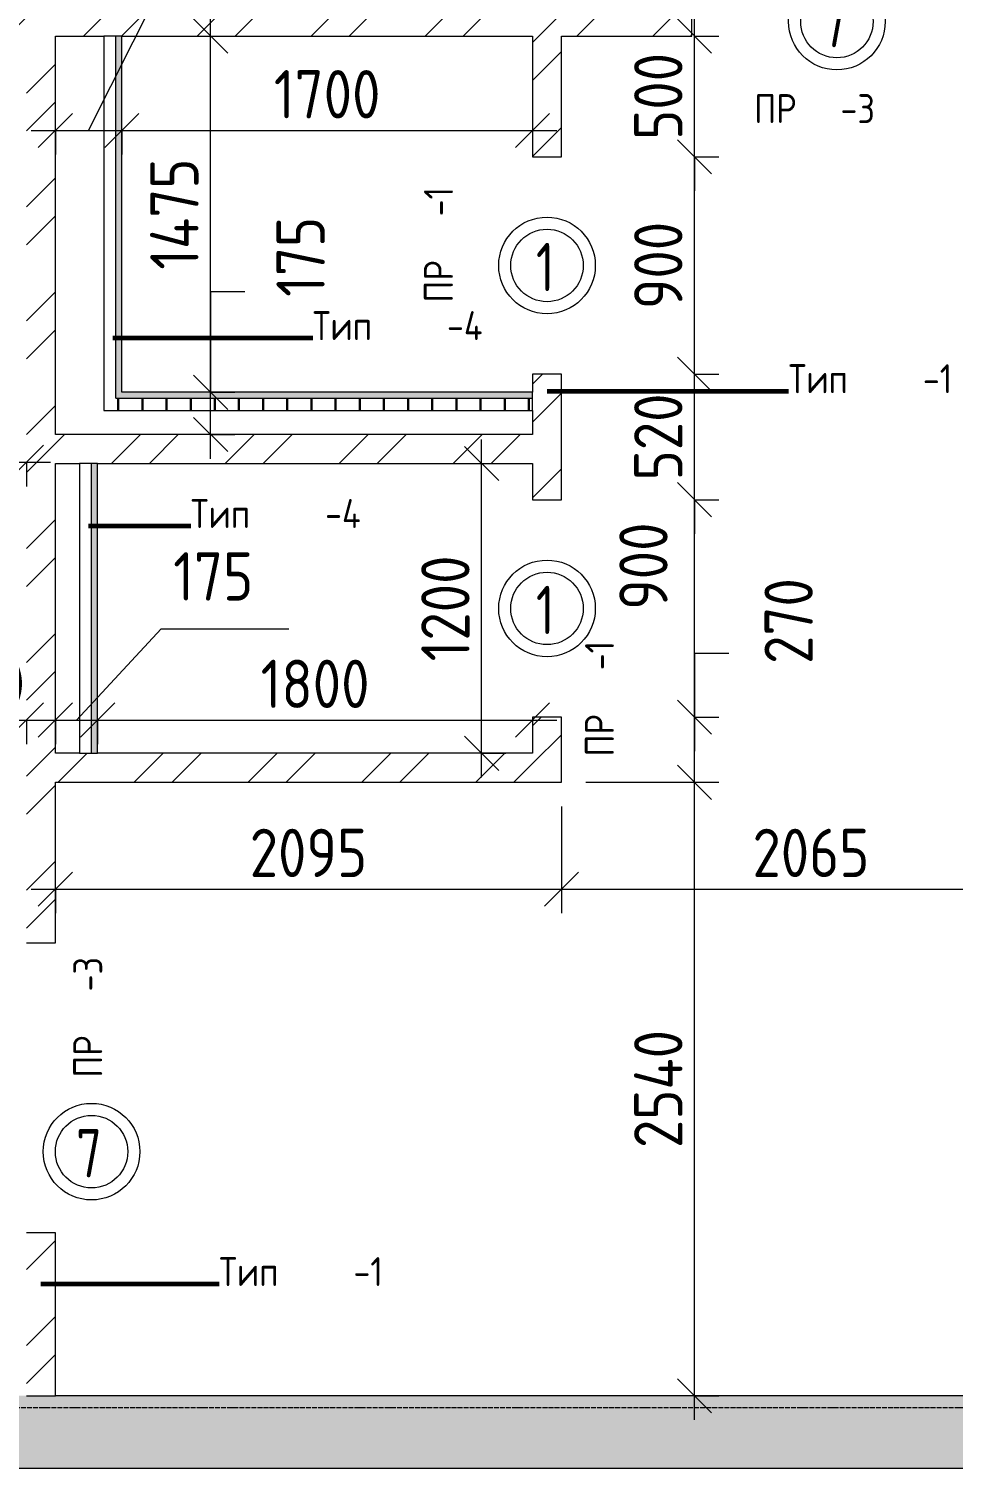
# Model space of a CAD drawing. Header units: millimetres. Extents: x -60946 to 138510, y -262288 to 24501.
# Drawn here: x -7670 to -3844, y -7245 to -1285 of the extents above; entities that cross this region are included whole.
import ezdxf

# ---------------------------------------------------------------- set-up
doc = ezdxf.new("R2010")
doc.units = ezdxf.units.MM
doc.linetypes.add('ADSK_Линия сетки', pattern=[25, 20, -2.5, 0, -2.5])
for name, color, linetype, lineweight in [('0) 1 вып перегородка', 7, 'Continuous', 60), ('Марки', 7, 'Continuous', 20), ('Марки дверей', 7, 'Continuous', 20), ('Оси', 7, 'Continuous', 9), ('Размеры', 7, 'Continuous', 9), ('Стены внутренние', 7, 'Continuous', 18), ('Стены штриховка', 7, 'Continuous', 9)]:
    doc.layers.add(name, color=color, linetype=linetype, lineweight=lineweight)
doc.layers.add('2)Тип-4', color=7, linetype='Continuous', lineweight=30, true_color=0x0080c0)
doc.styles.add('GOST Common_3', font='', dxfattribs={"width": 0.9, "height": 200})
doc.styles.add('GOST Common_9', font='', dxfattribs={"width": 0.9, "height": 120})
doc.styles.add('GOST Common_B', font='', dxfattribs={"width": 0.8, "height": 200})
doc.styles.get('GOST Common_3').set_extended_font_data('GOST Common')
doc.styles.get('GOST Common_9').set_extended_font_data('GOST Common')
doc.styles.get('GOST Common_B').set_extended_font_data('GOST Common', bold=True)
doc.dimstyles.new('ADSK_Основной_2_0', dxfattribs={"dimscale": 304.8, "dimtxt": 201.142999, "dimasz": 0.463911, "dimexe": 0.328084, "dimexo": 0.328084, "dimgap": 0.164042, "dimtad": 1, "dimdec": 3, "dimrnd": 0.001, "dimdsep": 46, "dimtxsty": 'GOST Common_3', "dimblk1": 'OBLIQUE', "dimblk2": 'OBLIQUE', "dimsah": 1, "dimcen": 0.09, "dimdle": 0.328084, "dimazin": 2, "dimtfac": 1, "dimtdec": 4, "dimtix": 1, "dimtmove": 0, "dimatfit": 3, "dimfxl": 1, "dimtvp": 1, "dimtolj": 1, "dimtzin": 0, "dimlwd": 20, "dimlwe": 20, "dimarcsym": 2})
doc.dimstyles.new('ADSK_Основной_2_0_1', dxfattribs={"dimscale": 304.8, "dimtxt": 201.142999, "dimasz": 0.463911, "dimexe": 0.328084, "dimexo": 0.328084, "dimgap": 0.164042, "dimtad": 1, "dimdec": 3, "dimrnd": 0.001, "dimdsep": 46, "dimtxsty": 'GOST Common_3', "dimblk1": 'OBLIQUE', "dimblk2": 'OBLIQUE', "dimsah": 1, "dimcen": 0.09, "dimdle": 0.328084, "dimazin": 2, "dimtfac": 1, "dimtdec": 4, "dimtix": 1, "dimtmove": 1, "dimatfit": 3, "dimfxl": 1, "dimtvp": 1, "dimtolj": 1, "dimtzin": 0, "dimlwd": 20, "dimlwe": 20, "dimarcsym": 2})
pattern_1 = [(45, (0, 0), (-235.732, 235.732), []), (45, (157.15, 0), (-235.732, 235.732), [])]

# ---------------------------------------------------------------- blocks, each defined once
blk = doc.blocks.new('М_двери1 - Марка экземпляра 2-3719212-Кладочный план подвала')
at = {"layer": 'Марки дверей'}
for radius in [2, 1.5]:
    blk.add_circle((0, 0), radius, dxfattribs=at)
blk = doc.blocks.new('_Oblique')
at = {"color": 0, "linetype": 'ByBlock', "lineweight": -2}
blk.add_line((-0.5, -0.5), (0.5, 0.5), dxfattribs=at)
blk = doc.blocks.new('DIMBLOCK169-Кладочный план подвала')
at = {"layer": 'Defpoints', "color": 0, "transparency": 16777216}
for p in [(-8060, -4047.3), (-7680, -4047.3), (-7680, -4147.3)]:
    blk.add_point(p, dxfattribs=at)
at = {"layer": 'Размеры', "color": 0, "lineweight": 20, "transparency": 16777216}
for p, q in [((-8060, -4147.3), (-8201.4, -4147.3)), ((-8060, -4147.3), (-8060, -4247.3)), ((-8060, -4147.3), (-7680, -4147.3)), ((-7680, -4147.3), (-7680, -4247.3)), ((-7680, -4147.3), (-7538.6, -4147.3))]:
    blk.add_line(p, q, dxfattribs=at)
at = {"layer": 'Размеры', "color": 0, "lineweight": 20, "transparency": 16777216, "xscale": 141.4, "yscale": 141.4, "zscale": 141.4}
blk.add_blockref('_Oblique', (-8060, -4147.3), dxfattribs=at)
at = {"layer": 'Размеры', "color": 0, "lineweight": 20, "transparency": 16777216, "xscale": 141.4, "yscale": 141.4, "zscale": 141.4, "rotation": 180}
blk.add_blockref('_Oblique', (-7680, -4147.3), dxfattribs=at)
at = {"layer": 'Размеры', "color": 0, "lineweight": 9, "transparency": 16777216, "insert": (-7870, -3997.3), "char_height": 200, "width": 454.106, "attachment_point": 5, "style": 'GOST Common_3'}
blk.add_mtext('\\A1;380', dxfattribs=at)
blk = doc.blocks.new('DIMBLOCK173-Кладочный план подвала')
at = {"layer": 'Defpoints', "color": 0, "transparency": 16777216}
for p in [(-7924, -1315), (-7824, -1315), (-7924, -1490)]:
    blk.add_point(p, dxfattribs=at)
at = {"layer": 'Размеры', "color": 0, "lineweight": 20, "transparency": 16777216}
for p, q in [((-7682.6, -785.1), (-7824, -785.1)), ((-7824, -785.1), (-7824, -1315)), ((-7824, -1590), (-7824, -1215)), ((-7824, -1315), (-7724, -1315)), ((-7824, -1490), (-7724, -1490))]:
    blk.add_line(p, q, dxfattribs=at)
at = {"layer": 'Размеры', "color": 0, "lineweight": 20, "transparency": 16777216, "xscale": 141.4, "yscale": 141.4, "zscale": 141.4}
for p, rotation in [((-7824, -1315), 90), ((-7824, -1490), 270)]:
    blk.add_blockref('_Oblique', p, dxfattribs=dict(at, rotation=rotation))
at = {"layer": 'Размеры', "color": 0, "lineweight": 9, "transparency": 16777216, "insert": (-7551.7, -806.3), "char_height": 200, "width": 409.104, "attachment_point": 1, "rotation": 90, "line_spacing_factor": 1.022761, "style": 'GOST Common_3'}
blk.add_mtext('\\A1;175', dxfattribs=at)
blk = doc.blocks.new('DIMBLOCK175-Кладочный план подвала')
at = {"layer": 'Defpoints', "color": 0, "transparency": 16777216}
for p in [(-9110, -2980.2), (-7680, -2980.2), (-7680, -3080.1)]:
    blk.add_point(p, dxfattribs=at)
at = {"layer": 'Размеры', "color": 0, "lineweight": 20, "transparency": 16777216}
for p, q in [((-9210, -3080.1), (-7580, -3080.1)), ((-9110, -3080.2), (-9110, -3180.1)), ((-7680, -3080.2), (-7680, -3180.1))]:
    blk.add_line(p, q, dxfattribs=at)
at = {"layer": 'Размеры', "color": 0, "lineweight": 20, "transparency": 16777216, "xscale": 141.4, "yscale": 141.4, "zscale": 141.4, "rotation": 180}
blk.add_blockref('_Oblique', (-9110, -3080.1), dxfattribs=at)
at = {"layer": 'Размеры', "color": 0, "lineweight": 20, "transparency": 16777216, "xscale": 141.4, "yscale": 141.4, "zscale": 141.4}
blk.add_blockref('_Oblique', (-7680, -3080.1), dxfattribs=at)
at = {"layer": 'Размеры', "color": 0, "lineweight": 9, "transparency": 16777216, "insert": (-8395, -2930.1), "char_height": 200, "width": 580.928, "attachment_point": 5, "style": 'GOST Common_3'}
blk.add_mtext('\\A1;1430', dxfattribs=at)
blk = doc.blocks.new('DIMBLOCK186-Кладочный план подвала')
at = {"layer": 'Defpoints', "color": 0, "transparency": 16777216}
for p in [(-5465, -4405), (-7560, -4747.3), (-5465, -4847.3)]:
    blk.add_point(p, dxfattribs=at)
at = {"layer": 'Размеры', "color": 0, "lineweight": 20, "transparency": 16777216}
for p, q in [((-5465, -4505), (-5465, -4947.3)), ((-7660, -4847.3), (-5365, -4847.3)), ((-7560, -4847.3), (-7560, -4947.3))]:
    blk.add_line(p, q, dxfattribs=at)
at = {"layer": 'Размеры', "color": 0, "lineweight": 20, "transparency": 16777216, "xscale": 141.4, "yscale": 141.4, "zscale": 141.4, "rotation": 180}
blk.add_blockref('_Oblique', (-7560, -4847.3), dxfattribs=at)
at = {"layer": 'Размеры', "color": 0, "lineweight": 20, "transparency": 16777216, "xscale": 141.4, "yscale": 141.4, "zscale": 141.4}
blk.add_blockref('_Oblique', (-5465, -4847.3), dxfattribs=at)
at = {"layer": 'Размеры', "color": 0, "lineweight": 9, "transparency": 16777216, "insert": (-6512.5, -4697.3), "char_height": 200, "width": 605.475, "attachment_point": 5, "style": 'GOST Common_3'}
blk.add_mtext('\\A1;2095', dxfattribs=at)
blk = doc.blocks.new('DIMBLOCK187-Кладочный план подвала')
at = {"layer": 'Defpoints', "color": 0, "transparency": 16777216}
for p in [(-5465, -4405), (-3400, -4747.3), (-3400, -4847.3)]:
    blk.add_point(p, dxfattribs=at)
at = {"layer": 'Размеры', "color": 0, "lineweight": 20, "transparency": 16777216}
for p, q in [((-5465, -4505), (-5465, -4947.3)), ((-5565, -4847.3), (-3300, -4847.3)), ((-3400, -4847.3), (-3400, -4947.3))]:
    blk.add_line(p, q, dxfattribs=at)
at = {"layer": 'Размеры', "color": 0, "lineweight": 20, "transparency": 16777216, "xscale": 141.4, "yscale": 141.4, "zscale": 141.4, "rotation": 180}
blk.add_blockref('_Oblique', (-5465, -4847.3), dxfattribs=at)
at = {"layer": 'Размеры', "color": 0, "lineweight": 20, "transparency": 16777216, "xscale": 141.4, "yscale": 141.4, "zscale": 141.4}
blk.add_blockref('_Oblique', (-3400, -4847.3), dxfattribs=at)
at = {"layer": 'Размеры', "color": 0, "lineweight": 9, "transparency": 16777216, "insert": (-4432.5, -4697.3), "char_height": 200, "width": 605.475, "attachment_point": 5, "style": 'GOST Common_3'}
blk.add_mtext('\\A1;2065', dxfattribs=at)
blk = doc.blocks.new('DIMBLOCK188-Кладочный план подвала')
at = {"layer": 'Defpoints', "color": 0, "transparency": 16777216}
for p in [(-5465, -4405), (-4914.4, -4405), (-5014.4, -6945)]:
    blk.add_point(p, dxfattribs=at)
at = {"layer": 'Размеры', "color": 0, "lineweight": 20, "transparency": 16777216}
for p, q in [((-4914.4, -7045), (-4914.4, -4305)), ((-5365, -4405), (-4814.4, -4405)), ((-4914.4, -6945), (-4814.4, -6945))]:
    blk.add_line(p, q, dxfattribs=at)
at = {"layer": 'Размеры', "color": 0, "lineweight": 20, "transparency": 16777216, "xscale": 141.4, "yscale": 141.4, "zscale": 141.4}
for p, rotation in [((-4914.4, -4405), 90), ((-4914.4, -6945), 270)]:
    blk.add_blockref('_Oblique', p, dxfattribs=dict(at, rotation=rotation))
at = {"layer": 'Размеры', "color": 0, "lineweight": 9, "transparency": 16777216, "insert": (-5064.4, -5675), "char_height": 200, "width": 625.93, "attachment_point": 5, "rotation": 90, "style": 'GOST Common_3'}
blk.add_mtext('\\A1;2540', dxfattribs=at)
blk = doc.blocks.new('DIMBLOCK189-Кладочный план подвала')
at = {"layer": 'Defpoints', "color": 0, "transparency": 16777216}
for p in [(-5014.4, -4135), (-4914.4, -4135), (-5465, -4405)]:
    blk.add_point(p, dxfattribs=at)
at = {"layer": 'Размеры', "color": 0, "lineweight": 20, "transparency": 16777216}
for p, q in [((-4773, -3871), (-4914.4, -3871)), ((-4914.4, -3871), (-4914.4, -4135)), ((-4914.4, -4505), (-4914.4, -4035)), ((-4914.4, -4135), (-4814.4, -4135)), ((-5365, -4405), (-4814.4, -4405))]:
    blk.add_line(p, q, dxfattribs=at)
at = {"layer": 'Размеры', "color": 0, "lineweight": 20, "transparency": 16777216, "xscale": 141.4, "yscale": 141.4, "zscale": 141.4}
for p, rotation in [((-4914.4, -4135), 90), ((-4914.4, -4405), 270)]:
    blk.add_blockref('_Oblique', p, dxfattribs=dict(at, rotation=rotation))
at = {"layer": 'Размеры', "color": 0, "lineweight": 9, "transparency": 16777216, "insert": (-4624.9, -3914.8), "char_height": 200, "width": 454.106, "attachment_point": 1, "rotation": 90, "line_spacing_factor": 1.022761, "style": 'GOST Common_3'}
blk.add_mtext('\\A1;270', dxfattribs=at)
blk = doc.blocks.new('DIMBLOCK190-Кладочный план подвала')
at = {"layer": 'Defpoints', "color": 0, "transparency": 16777216}
for p in [(-5014.4, -3235), (-4914.4, -3235), (-5014.4, -4135)]:
    blk.add_point(p, dxfattribs=at)
at = {"layer": 'Размеры', "color": 0, "lineweight": 20, "transparency": 16777216}
for p, q in [((-4914.4, -3235), (-4914.4, -3093.6)), ((-4914.4, -3235), (-4814.4, -3235)), ((-4914.4, -4135), (-4914.4, -3235)), ((-4914.4, -4135), (-4914.4, -3235)), ((-4914.4, -4135), (-4814.4, -4135)), ((-4914.4, -4135), (-4914.4, -4276.4))]:
    blk.add_line(p, q, dxfattribs=at)
at = {"layer": 'Размеры', "color": 0, "lineweight": 20, "transparency": 16777216, "xscale": 141.4, "yscale": 141.4, "zscale": 141.4}
for p, rotation in [((-4914.4, -3235), 270), ((-4914.4, -4135), 90)]:
    blk.add_blockref('_Oblique', p, dxfattribs=dict(at, rotation=rotation))
at = {"layer": 'Размеры', "color": 0, "lineweight": 9, "transparency": 16777216, "insert": (-5225.8, -3690.9), "char_height": 200, "width": 454.106, "attachment_point": 1, "rotation": 90, "line_spacing_factor": 1.022761, "style": 'GOST Common_3'}
blk.add_mtext('\\A1;900', dxfattribs=at)
blk = doc.blocks.new('DIMBLOCK191-Кладочный план подвала')
at = {"layer": 'Defpoints', "color": 0, "transparency": 16777216}
for p in [(-5014.4, -2715), (-4914.4, -2715), (-5014.4, -3235)]:
    blk.add_point(p, dxfattribs=at)
at = {"layer": 'Размеры', "color": 0, "lineweight": 20, "transparency": 16777216}
for p, q in [((-4914.4, -2715), (-4914.4, -2573.6)), ((-4914.4, -2715), (-4814.4, -2715)), ((-4914.4, -3235), (-4914.4, -2715)), ((-4914.4, -3235), (-4814.4, -3235)), ((-4914.4, -3235), (-4914.4, -3376.4))]:
    blk.add_line(p, q, dxfattribs=at)
at = {"layer": 'Размеры', "color": 0, "lineweight": 20, "transparency": 16777216, "xscale": 141.4, "yscale": 141.4, "zscale": 141.4}
for p, rotation in [((-4914.4, -2715), 270), ((-4914.4, -3235), 90)]:
    blk.add_blockref('_Oblique', p, dxfattribs=dict(at, rotation=rotation))
at = {"layer": 'Размеры', "color": 0, "lineweight": 9, "transparency": 16777216, "insert": (-5064.4, -2975), "char_height": 200, "width": 454.106, "attachment_point": 5, "rotation": 90, "style": 'GOST Common_3'}
blk.add_mtext('\\A1;520', dxfattribs=at)
blk = doc.blocks.new('DIMBLOCK192-Кладочный план подвала')
at = {"layer": 'Defpoints', "color": 0, "transparency": 16777216}
for p in [(-5014.4, -1815), (-4914.4, -1815), (-5014.4, -2715)]:
    blk.add_point(p, dxfattribs=at)
at = {"layer": 'Размеры', "color": 0, "lineweight": 20, "transparency": 16777216}
for p, q in [((-4914.4, -2815), (-4914.4, -1715)), ((-4914.4, -1815), (-4814.4, -1815)), ((-4914.4, -2715), (-4814.4, -2715))]:
    blk.add_line(p, q, dxfattribs=at)
at = {"layer": 'Размеры', "color": 0, "lineweight": 20, "transparency": 16777216, "xscale": 141.4, "yscale": 141.4, "zscale": 141.4}
for p, rotation in [((-4914.4, -1815), 90), ((-4914.4, -2715), 270)]:
    blk.add_blockref('_Oblique', p, dxfattribs=dict(at, rotation=rotation))
at = {"layer": 'Размеры', "color": 0, "lineweight": 9, "transparency": 16777216, "insert": (-5064.4, -2265), "char_height": 200, "width": 454.106, "attachment_point": 5, "rotation": 90, "style": 'GOST Common_3'}
blk.add_mtext('\\A1;900', dxfattribs=at)
blk = doc.blocks.new('DIMBLOCK193-Кладочный план подвала')
at = {"layer": 'Defpoints', "color": 0, "transparency": 16777216}
for p in [(-5014.4, -1315), (-4914.4, -1315), (-5014.4, -1815)]:
    blk.add_point(p, dxfattribs=at)
at = {"layer": 'Размеры', "color": 0, "lineweight": 20, "transparency": 16777216}
for p, q in [((-4914.4, -1315), (-4914.4, -1173.6)), ((-4914.4, -1315), (-4814.4, -1315)), ((-4914.4, -1815), (-4914.4, -1315)), ((-4914.4, -1815), (-4814.4, -1815)), ((-4914.4, -1815), (-4914.4, -1956.4))]:
    blk.add_line(p, q, dxfattribs=at)
at = {"layer": 'Размеры', "color": 0, "lineweight": 20, "transparency": 16777216, "xscale": 141.4, "yscale": 141.4, "zscale": 141.4}
for p, rotation in [((-4914.4, -1315), 270), ((-4914.4, -1815), 90)]:
    blk.add_blockref('_Oblique', p, dxfattribs=dict(at, rotation=rotation))
at = {"layer": 'Размеры', "color": 0, "lineweight": 9, "transparency": 16777216, "insert": (-5064.4, -1565), "char_height": 200, "width": 454.106, "attachment_point": 5, "rotation": 90, "style": 'GOST Common_3'}
blk.add_mtext('\\A1;500', dxfattribs=at)
blk = doc.blocks.new('DIMBLOCK194-Кладочный план подвала')
at = {"layer": 'Defpoints', "color": 0, "transparency": 16777216}
for p in [(-7017.4, -2790), (-6917.4, -2790), (-7017.4, -2965)]:
    blk.add_point(p, dxfattribs=at)
at = {"layer": 'Размеры', "color": 0, "lineweight": 20, "transparency": 16777216}
for p, q in [((-6776, -2373.6), (-6917.4, -2373.6)), ((-6917.4, -2373.6), (-6917.4, -2790)), ((-6917.4, -3065), (-6917.4, -2690)), ((-6917.4, -2790), (-6817.4, -2790)), ((-6917.4, -2965), (-6817.4, -2965))]:
    blk.add_line(p, q, dxfattribs=at)
at = {"layer": 'Размеры', "color": 0, "lineweight": 20, "transparency": 16777216, "xscale": 141.4, "yscale": 141.4, "zscale": 141.4}
for p, rotation in [((-6917.4, -2790), 90), ((-6917.4, -2965), 270)]:
    blk.add_blockref('_Oblique', p, dxfattribs=dict(at, rotation=rotation))
at = {"layer": 'Размеры', "color": 0, "lineweight": 9, "transparency": 16777216, "insert": (-6645, -2394.8), "char_height": 200, "width": 409.104, "attachment_point": 1, "rotation": 90, "line_spacing_factor": 1.022761, "style": 'GOST Common_3'}
blk.add_mtext('\\A1;175', dxfattribs=at)
blk = doc.blocks.new('DIMBLOCK195-Кладочный план подвала')
at = {"layer": 'Defpoints', "color": 0, "transparency": 16777216}
for p in [(-7017.4, -1315), (-6917.4, -1315), (-7017.4, -2790)]:
    blk.add_point(p, dxfattribs=at)
at = {"layer": 'Размеры', "color": 0, "lineweight": 20, "transparency": 16777216}
for p, q in [((-6917.4, -2890), (-6917.4, -1215)), ((-6917.4, -1315), (-6817.4, -1315)), ((-6917.4, -2790), (-6817.4, -2790))]:
    blk.add_line(p, q, dxfattribs=at)
at = {"layer": 'Размеры', "color": 0, "lineweight": 20, "transparency": 16777216, "xscale": 141.4, "yscale": 141.4, "zscale": 141.4}
for p, rotation in [((-6917.4, -1315), 90), ((-6917.4, -2790), 270)]:
    blk.add_blockref('_Oblique', p, dxfattribs=dict(at, rotation=rotation))
at = {"layer": 'Размеры', "color": 0, "lineweight": 9, "transparency": 16777216, "insert": (-7067.4, -2052.5), "char_height": 200, "width": 580.928, "attachment_point": 5, "rotation": 90, "style": 'GOST Common_3'}
blk.add_mtext('\\A1;1475', dxfattribs=at)
blk = doc.blocks.new('DIMBLOCK196-Кладочный план подвала')
at = {"layer": 'Defpoints', "color": 0, "transparency": 16777216}
for p in [(-7560, -1606), (-7285, -1606), (-7285, -1706)]:
    blk.add_point(p, dxfattribs=at)
at = {"layer": 'Размеры', "color": 0, "lineweight": 20, "transparency": 16777216}
for p, q in [((-7422.5, -1706), (-7049.2, -962.8)), ((-7049.2, -962.8), (-6486.3, -962.8)), ((-7660, -1706), (-7185, -1706)), ((-7560, -1706), (-7560, -1806)), ((-7285, -1706), (-7285, -1806))]:
    blk.add_line(p, q, dxfattribs=at)
at = {"layer": 'Размеры', "color": 0, "lineweight": 20, "transparency": 16777216, "xscale": 141.4, "yscale": 141.4, "zscale": 141.4, "rotation": 180}
blk.add_blockref('_Oblique', (-7560, -1706), dxfattribs=at)
at = {"layer": 'Размеры', "color": 0, "lineweight": 20, "transparency": 16777216, "xscale": 141.4, "yscale": 141.4, "zscale": 141.4}
blk.add_blockref('_Oblique', (-7285, -1706), dxfattribs=at)
at = {"layer": 'Размеры', "color": 0, "lineweight": 9, "transparency": 16777216, "insert": (-6999.2, -646.1), "char_height": 200, "width": 454.106, "attachment_point": 1, "line_spacing_factor": 1.022761, "style": 'GOST Common_3'}
blk.add_mtext('\\A1;275', dxfattribs=at)
blk = doc.blocks.new('DIMBLOCK197-Кладочный план подвала')
at = {"layer": 'Defpoints', "color": 0, "transparency": 16777216}
for p in [(-7285, -1606), (-5585, -1606), (-5585, -1706)]:
    blk.add_point(p, dxfattribs=at)
at = {"layer": 'Размеры', "color": 0, "lineweight": 20, "transparency": 16777216}
for p, q in [((-7385, -1706), (-5485, -1706)), ((-7285, -1706), (-7285, -1806)), ((-5585, -1706), (-5585, -1806))]:
    blk.add_line(p, q, dxfattribs=at)
at = {"layer": 'Размеры', "color": 0, "lineweight": 20, "transparency": 16777216, "xscale": 141.4, "yscale": 141.4, "zscale": 141.4, "rotation": 180}
blk.add_blockref('_Oblique', (-7285, -1706), dxfattribs=at)
at = {"layer": 'Размеры', "color": 0, "lineweight": 20, "transparency": 16777216, "xscale": 141.4, "yscale": 141.4, "zscale": 141.4}
blk.add_blockref('_Oblique', (-5585, -1706), dxfattribs=at)
at = {"layer": 'Размеры', "color": 0, "lineweight": 9, "transparency": 16777216, "insert": (-6435, -1556), "char_height": 200, "width": 560.473, "attachment_point": 5, "style": 'GOST Common_3'}
blk.add_mtext('\\A1;1700', dxfattribs=at)
blk = doc.blocks.new('DIMBLOCK198-Кладочный план подвала')
at = {"layer": 'Defpoints', "color": 0, "transparency": 16777216}
for p in [(-7560, -4047.3), (-7385, -4047.3), (-7385, -4147.3)]:
    blk.add_point(p, dxfattribs=at)
at = {"layer": 'Размеры', "color": 0, "lineweight": 20, "transparency": 16777216}
for p, q in [((-7472.5, -4147.3), (-7122.2, -3769.2)), ((-7122.2, -3769.2), (-6593.6, -3769.2)), ((-7660, -4147.3), (-7285, -4147.3)), ((-7560, -4147.3), (-7560, -4247.3)), ((-7385, -4147.3), (-7385, -4247.3))]:
    blk.add_line(p, q, dxfattribs=at)
at = {"layer": 'Размеры', "color": 0, "lineweight": 20, "transparency": 16777216, "xscale": 141.4, "yscale": 141.4, "zscale": 141.4, "rotation": 180}
blk.add_blockref('_Oblique', (-7560, -4147.3), dxfattribs=at)
at = {"layer": 'Размеры', "color": 0, "lineweight": 20, "transparency": 16777216, "xscale": 141.4, "yscale": 141.4, "zscale": 141.4}
blk.add_blockref('_Oblique', (-7385, -4147.3), dxfattribs=at)
at = {"layer": 'Размеры', "color": 0, "lineweight": 9, "transparency": 16777216, "insert": (-7072.2, -3452.5), "char_height": 200, "width": 409.104, "attachment_point": 1, "line_spacing_factor": 1.022761, "style": 'GOST Common_3'}
blk.add_mtext('\\A1;175', dxfattribs=at)
blk = doc.blocks.new('DIMBLOCK199-Кладочный план подвала')
at = {"layer": 'Defpoints', "color": 0, "transparency": 16777216}
for p in [(-7385, -4047.3), (-5585, -4047.3), (-5585, -4147.3)]:
    blk.add_point(p, dxfattribs=at)
at = {"layer": 'Размеры', "color": 0, "lineweight": 20, "transparency": 16777216}
for p, q in [((-7485, -4147.3), (-5485, -4147.3)), ((-7385, -4147.3), (-7385, -4247.3)), ((-5585, -4147.3), (-5585, -4247.3))]:
    blk.add_line(p, q, dxfattribs=at)
at = {"layer": 'Размеры', "color": 0, "lineweight": 20, "transparency": 16777216, "xscale": 141.4, "yscale": 141.4, "zscale": 141.4, "rotation": 180}
blk.add_blockref('_Oblique', (-7385, -4147.3), dxfattribs=at)
at = {"layer": 'Размеры', "color": 0, "lineweight": 20, "transparency": 16777216, "xscale": 141.4, "yscale": 141.4, "zscale": 141.4}
blk.add_blockref('_Oblique', (-5585, -4147.3), dxfattribs=at)
at = {"layer": 'Размеры', "color": 0, "lineweight": 9, "transparency": 16777216, "insert": (-6485, -3997.3), "char_height": 200, "width": 560.473, "attachment_point": 5, "style": 'GOST Common_3'}
blk.add_mtext('\\A1;1800', dxfattribs=at)
blk = doc.blocks.new('DIMBLOCK200-Кладочный план подвала')
at = {"layer": 'Defpoints', "color": 0, "transparency": 16777216}
for p in [(-5895.6, -3085), (-5795.6, -3085), (-5895.6, -4285)]:
    blk.add_point(p, dxfattribs=at)
at = {"layer": 'Размеры', "color": 0, "lineweight": 20, "transparency": 16777216}
for p, q in [((-5795.6, -4385), (-5795.6, -2985)), ((-5795.6, -3085), (-5695.6, -3085)), ((-5795.6, -4285), (-5695.6, -4285))]:
    blk.add_line(p, q, dxfattribs=at)
at = {"layer": 'Размеры', "color": 0, "lineweight": 20, "transparency": 16777216, "xscale": 141.4, "yscale": 141.4, "zscale": 141.4}
for p, rotation in [((-5795.6, -3085), 90), ((-5795.6, -4285), 270)]:
    blk.add_blockref('_Oblique', p, dxfattribs=dict(at, rotation=rotation))
at = {"layer": 'Размеры', "color": 0, "lineweight": 9, "transparency": 16777216, "insert": (-5945.6, -3685), "char_height": 200, "width": 560.473, "attachment_point": 5, "rotation": 90, "style": 'GOST Common_3'}
blk.add_mtext('\\A1;1200', dxfattribs=at)

msp = doc.modelspace()

# ---------------------------------------------------------------- hatches: boundary and pattern name
at = {"layer": '2)Тип-4', "true_color": 0x0080c0, "transparency": 33554687}
for points in [[(-7285, -2815.031), (-7285, -1315.031), (-7310, -1315.031), (-7310, -2815.031)], [(-5585, -2815.031), (-5585, -2790.031), (-7285, -2790.031), (-7285, -2815.031), (-7008.8652, -2815.031)], [(-7385, -4285.031), (-7385, -3085.031), (-7410, -3085.031), (-7410, -4285.031)]]:
    msp.add_hatch(color=142, dxfattribs=at).paths.add_polyline_path(points)
h = msp.add_hatch(dxfattribs=at)
h.set_pattern_fill('FP_5', color=142, style=0, pattern_type=2)
h.set_pattern_definition([(90, (0, 0), (-100, 6e-15), [])])
h.paths.add_polyline_path([(-5585, -2865.031), (-5585, -2815.031), (-7310, -2815.031), (-7310, -2865.031), (-7008.8652, -2865.031)])
at = {"layer": 'Стены внутренние', "lineweight": 9}
h = msp.add_hatch(dxfattribs=at)
h.set_pattern_fill('FP_2', color=256, style=0, pattern_type=2)
h.set_pattern_definition(pattern_1)
h.paths.add_polyline_path([(-3280, -1315.031), (-3238, -1315.031), (-3238, -1245.031), (-3450, -1245.031), (-3450, -1195.031), (-3725, -1195.031), (-3725, -1315.031), (-3400, -1315.031)])
h.paths.add_polyline_path([(-4925, -1315.031), (-4925, -1195.031), (-8950, -1195.031), (-8950, -1245.031), (-9450, -1245.031), (-9450, -1195.031), (-11000, -1195.031), (-11000, -1315.031), (-5465, -1315.031)])
h = msp.add_hatch(dxfattribs=at)
h.set_pattern_fill('FP_2', color=256, style=0, pattern_type=2)
h.set_pattern_definition(pattern_1)
h.paths.add_polyline_path([(-7560, -6945.031), (-7560, -6270.031), (-7680, -6270.031), (-7680, -6945.031)])
h.paths.add_polyline_path([(-7680, -5070.031), (-7560, -5070.031), (-7560, -1315.031), (-7680, -1315.031), (-7680, -3729.2173)])
h = msp.add_hatch(dxfattribs=at)
h.set_pattern_fill('FP_2', color=256, style=0, pattern_type=2)
h.set_pattern_definition(pattern_1)
h.paths.add_polyline_path([(-5465, -4405.031), (-5465, -4135.031), (-5585, -4135.031), (-5585, -4405.031)])
h.paths.add_polyline_path([(-5465, -3235.031), (-5465, -2715.031), (-5585, -2715.031), (-5585, -3235.031)])
h.paths.add_polyline_path([(-5465, -1815.031), (-5465, -1315.031), (-5585, -1315.031), (-5585, -1815.031)])
h = msp.add_hatch(dxfattribs=at)
h.set_pattern_fill('FP_2', color=256, style=0, pattern_type=2)
h.set_pattern_definition(pattern_1)
h.paths.add_polyline_path([(-5585, -3085.031), (-5585, -2965.031), (-7560, -2965.031), (-7560, -3085.031), (-7008.8652, -3085.031)])
h = msp.add_hatch(dxfattribs=at)
h.set_pattern_fill('FP_2', color=256, style=0, pattern_type=2)
h.set_pattern_definition(pattern_1)
h.paths.add_polyline_path([(-5585, -4405.031), (-5585, -4285.031), (-7560, -4285.031), (-7560, -4405.031)])
h = msp.add_hatch(dxfattribs=at)
h.set_pattern_fill('FP_3', color=256, style=0, pattern_type=2)
h.set_pattern_definition([(45, (0, 0), (-224.5064, 224.5064), []), (45, (224.5, 0), (-224.5064, 224.5064), [396.875, -79.375, 3.353, -76.022])])
h.paths.add_polyline_path([(61550, -7245.031), (61550, -6945.031), (49800, -6945.031), (49800, -7195.031), (49400, -7195.031), (49400, -6945.031), (34000, -6945.031), (34000, -7195.031), (33600, -7195.031), (33600, -6945.031), (28000, -6945.031), (28000, -7195.031), (27600, -7195.031), (27600, -6945.031), (22000, -6945.031), (22000, -7195.031), (21600, -7195.031), (21600, -6945.031), (9000, -6945.031), (9000, -7195.031), (8600, -7195.031), (8600, -6945.031), (3000, -6945.031), (3000, -7195.031), (2600, -7195.031), (2600, -6945.031), (-13400, -6945.031), (-13400, -7195.031), (-13800, -7195.031), (-13800, -6945.031), (-19400, -6945.031), (-19400, -7195.031), (-19550, -7195.031), (-19550, -7245.031), (52785.5782, -7245.031)])

# ---------------------------------------------------------------- linework, layer by layer
at = {"layer": '0) 1 вып перегородка'}
for p, q in [((-7322.5, -2565.0765), (-6494.8525, -2565.0765)), ((-5525, -2784.9861), (-4525, -2784.9861)), ((-7422.5, -3343.0191), (-6999.4119, -3343.0191)), ((-7620, -6481.7663), (-6881.8426, -6481.7663))]:
    msp.add_line(p, q, dxfattribs=at)
at = {"layer": 'Оси', "linetype": 'ADSK_Линия сетки', "lineweight": 5}
msp.add_line((62221.372, -6995.031), (-25240.0967, -6995.031), dxfattribs=at)
at = {"layer": 'Стены внутренние', "lineweight": 5}
for p, q in [((-4925, -1315.031), (-4925, -1195.031)), ((-7560, -2965.031), (-7560, -1315.031)), ((-7560, -1315.031), (-7360, -1315.031)), ((-7360, -1315.031), (-7360, -2865.031)), ((-7285, -1315.031), (-5585, -1315.031)), ((-7285, -2790.031), (-7285, -1315.031)), ((-5585, -1315.031), (-5585, -1815.031)), ((-5465, -1315.031), (-4925, -1315.031)), ((-5465, -1815.031), (-5465, -1315.031)), ((-5585, -1815.031), (-5465, -1815.031)), ((-5585, -2715.031), (-5585, -2790.031)), ((-5465, -2715.031), (-5585, -2715.031)), ((-5465, -3235.031), (-5465, -2715.031)), ((-5585, -2790.031), (-7285, -2790.031)), ((-7360, -2865.031), (-5585, -2865.031)), ((-5585, -2865.031), (-5585, -2965.031)), ((-5585, -2965.031), (-7560, -2965.031)), ((-7560, -4285.031), (-7560, -3085.031)), ((-7560, -3085.031), (-7460, -3085.031)), ((-7460, -3085.031), (-7460, -4285.031)), ((-7385, -3085.031), (-5585, -3085.031)), ((-7385, -4285.031), (-7385, -3085.031)), ((-5585, -3085.031), (-5585, -3235.031)), ((-5585, -3235.031), (-5465, -3235.031)), ((-5585, -4135.031), (-5585, -4285.031)), ((-5465, -4135.031), (-5585, -4135.031)), ((-5465, -4405.031), (-5465, -4135.031)), ((-7460, -4285.031), (-7560, -4285.031)), ((-5585, -4285.031), (-7385, -4285.031)), ((-7560, -5070.031), (-7560, -4405.031)), ((-7560, -4405.031), (-5465, -4405.031)), ((-7680, -5070.031), (-7560, -5070.031)), ((-7560, -6270.031), (-7680, -6270.031)), ((-7560, -6945.031), (-7560, -6270.031)), ((320, -6945.031), (-7560, -6945.031)), ((-19850, -7245.031), (61850, -7245.031))]:
    msp.add_line(p, q, dxfattribs=at)
at = {"layer": 'Стены штриховка', "lineweight": 9}
for p, q in [((-7285, -1315.031), (-7360, -1315.031)), ((-7310, -2815.031), (-7310, -1315.031)), ((-5585, -2865.031), (-5585, -2790.031)), ((-7310, -2815.031), (-5585, -2815.031)), ((-7385, -3085.031), (-7460, -3085.031)), ((-7410, -4285.031), (-7410, -3085.031)), ((-7460, -4285.031), (-7385, -4285.031)), ((-7680, -6945.031), (-7560, -6945.031))]:
    msp.add_line(p, q, dxfattribs=at)

# ---------------------------------------------------------------- block references
at = {"layer": 'Марки дверей', "xscale": 99.99999999999993, "yscale": 99.99999999999993, "zscale": 99.99999999999993}
for p in [(-4325, -1255.031), (-5525, -2265.031), (-5525, -3685.031), (-7410.1096, -5934.2433)]:
    msp.add_blockref('М_двери1 - Марка экземпляра 2-3719212-Кладочный план подвала', p, dxfattribs=at)

# ---------------------------------------------------------------- texts
at = {"layer": '0) 1 вып перегородка', "color": 116, "lineweight": 9, "true_color": 0x008040, "char_height": 120, "attachment_point": 1, "style": 'GOST Common_9'}
for s, insert, width in [('Тип', (-6494.8525, -2454.1494), 673.4175), ('-4', (-5939.2275, -2454.1494), 456.961875), ('Тип', (-4525, -2674.059), 673.4175), ('-1', (-3969.375, -2674.059), 368.77625), ('Тип', (-6999.4119, -3232.092), 673.4175), ('-4', (-6443.7869, -3232.092), 456.961875), ('Тип', (-6881.8426, -6370.8392), 673.4175), ('-1', (-6326.2176, -6370.8392), 368.77625)]:
    msp.add_mtext(s, dxfattribs=dict(at, insert=insert, width=width))
at = {"layer": 'Марки', "lineweight": 9, "char_height": 120, "attachment_point": 1, "style": 'GOST Common_9'}
for s, insert, width in [('ПР', (-4667.45, -1555.6039), 432.91125), ('-3', (-4310.2625, -1555.6039), 389.620125)]:
    msp.add_mtext(s, dxfattribs=dict(at, insert=insert, width=width))
at = {"layer": 'Марки', "lineweight": 9, "char_height": 120, "attachment_point": 1, "rotation": 90, "style": 'GOST Common_9'}
for s, insert, width in [('-1', (-6034.0933, -2061.612), 331.898625), ('ПР', (-6034.0933, -2418.7995), 432.91125), ('-1', (-5367.8189, -3941.1116), 331.898625), ('ПР', (-5367.8189, -4298.2991), 432.91125), ('-3', (-7485.7939, -5270.9039), 389.620125), ('ПР', (-7485.7939, -5628.0914), 432.91125)]:
    msp.add_mtext(s, dxfattribs=dict(at, insert=insert, width=width))
at = {"layer": 'Марки дверей', "lineweight": 5, "char_height": 200, "attachment_point": 1, "style": 'GOST Common_B'}
for s, insert, width in [('\\fGOST Common|b1|i0|c204|p34|;\\W.8;7', (-4389.0574, -1161.3721), 147.5105), ('\\fGOST Common|b1|i0|c204|p34|;\\W.8;1', (-5570.6574, -2171.3721), 102.616), ('\\fGOST Common|b1|i0|c204|p34|;\\W.8;1', (-5570.6574, -3591.3721), 102.616), ('\\fGOST Common|b1|i0|c204|p34|;\\W.8;7', (-7474.167, -5840.5844), 147.5105)]:
    msp.add_mtext(s, dxfattribs=dict(at, insert=insert, width=width))

# ---------------------------------------------------------------- dimensions: what is measured, and where the dimension line sits
at = {"layer": 'Размеры', "lineweight": 9}
for base, p1, p2, override, picture, middle in [((-7824.0228, -1315.031), (-7924.0077, -1490.031), (-7924.0077, -1315.031), {"dimpost": '<>', "dimfxl": 175}, 'DIMBLOCK173-Кладочный план подвала', (-7638.5904, -785.0985)), ((-6917.3933, -2790.031), (-7017.3782, -2965.031), (-7017.3782, -2790.031), {"dimpost": '<>', "dimfxl": 175}, 'DIMBLOCK194-Кладочный план подвала', (-6697.4536, -2373.6112)), ((-4914.4446, -3235.031), (-5014.4295, -4135.031), (-5014.4295, -3235.031), {"dimpost": '<>', "dimfxl": 900}, 'DIMBLOCK190-Кладочный план подвала', (-5092.4769, -3463.8677)), ((-4914.4446, -4135.031), (-5465, -4405.031), (-5014.4295, -4135.031), {"dimpost": '<>', "dimfxl": 525.274979}, 'DIMBLOCK189-Кладочный план подвала', (-4708.7253, -3871.0411))]:
    dim = msp.add_linear_dim(base=base, p1=p1, p2=p2, angle=90, dimstyle='ADSK_Основной_2_0_1', override=override, dxfattribs=at)
    dim.commit()
    dim.dimension.update_dxf_attribs({"geometry": picture, "text_midpoint": middle, "dimtype": 160, "text_rotation": 90})
for base, p1, p2, override, picture, middle in [((-7285, -1705.9597), (-7560, -1605.9748), (-7285, -1605.9748), {"dimpost": '<>', "dimfxl": 275}, 'DIMBLOCK196-Кладочный план подвала', (-6999.2023, -962.7683)), ((-7385, -4147.2524), (-7560, -4047.2675), (-7385, -4047.2675), {"dimpost": '<>', "dimfxl": 175}, 'DIMBLOCK198-Кладочный план подвала', (-7072.2097, -3769.1603))]:
    dim = msp.add_linear_dim(base=base, p1=p1, p2=p2, dimstyle='ADSK_Основной_2_0_1', override=override, dxfattribs=at)
    dim.commit()
    dim.dimension.update_dxf_attribs({"geometry": picture, "text_midpoint": middle, "dimtype": 160})
for base, p1, p2, override, picture, middle in [((-4914.4446, -1315.031), (-5014.4295, -1815.031), (-5014.4295, -1315.031), {"dimpost": '<>', "dimfxl": 500}, 'DIMBLOCK193-Кладочный план подвала', (-5064.4446, -1565.031)), ((-6917.3933, -1315.031), (-7017.3782, -2790.031), (-7017.3782, -1315.031), {"dimpost": '<>', "dimfxl": 1475}, 'DIMBLOCK195-Кладочный план подвала', (-7067.3933, -2052.531)), ((-4914.4446, -1815.031), (-5014.4295, -2715.031), (-5014.4295, -1815.031), {"dimpost": '<>', "dimfxl": 900}, 'DIMBLOCK192-Кладочный план подвала', (-5064.4446, -2265.031)), ((-4914.4446, -2715.031), (-5014.4295, -3235.031), (-5014.4295, -2715.031), {"dimpost": '<>', "dimfxl": 520}, 'DIMBLOCK191-Кладочный план подвала', (-5064.4446, -2975.031)), ((-5795.6074, -3085.031), (-5895.5923, -4285.031), (-5895.5923, -3085.031), {"dimpost": '<>', "dimfxl": 1200}, 'DIMBLOCK200-Кладочный план подвала', (-5945.6074, -3685.031)), ((-4914.4446, -4405.031), (-5014.4295, -6945.031), (-5465, -4405.031), {"dimpost": '<>', "dimfxl": 2579.653815}, 'DIMBLOCK188-Кладочный план подвала', (-5064.4446, -5675.031))]:
    dim = msp.add_linear_dim(base=base, p1=p1, p2=p2, angle=90, dimstyle='ADSK_Основной_2_0', override=override, dxfattribs=at)
    dim.commit()
    dim.dimension.update_dxf_attribs({"geometry": picture, "text_midpoint": middle})
for base, p1, p2, override, picture, middle in [((-5585, -1705.9597), (-7285, -1605.9748), (-5585, -1605.9748), {"dimpost": '<>', "dimfxl": 1700}, 'DIMBLOCK197-Кладочный план подвала', (-6435, -1555.9597)), ((-7680, -3080.1384), (-9110, -2980.1535), (-7680, -2980.1535), {"dimpost": '<>', "dimfxl": 1430}, 'DIMBLOCK175-Кладочный план подвала', (-8395, -2930.1384)), ((-7680, -4147.2524), (-8060, -4047.2675), (-7680, -4047.2675), {"dimpost": '<>', "dimfxl": 380}, 'DIMBLOCK169-Кладочный план подвала', (-7870, -3997.2524)), ((-5585, -4147.2524), (-7385, -4047.2675), (-5585, -4047.2675), {"dimpost": '<>', "dimfxl": 1800}, 'DIMBLOCK199-Кладочный план подвала', (-6485, -3997.2524)), ((-5465, -4847.2524), (-7560, -4747.2675), (-5465, -4405.031), {"dimpost": '<>', "dimfxl": 2122.76961}, 'DIMBLOCK186-Кладочный план подвала', (-6512.5, -4697.2524)), ((-3400, -4847.2524), (-5465, -4405.031), (-3400, -4747.2675), {"dimpost": '<>', "dimfxl": 2093.167651}, 'DIMBLOCK187-Кладочный план подвала', (-4432.5, -4697.2524))]:
    dim = msp.add_linear_dim(base=base, p1=p1, p2=p2, dimstyle='ADSK_Основной_2_0', override=override, dxfattribs=at)
    dim.commit()
    dim.dimension.update_dxf_attribs({"geometry": picture, "text_midpoint": middle})

doc.saveas('drawing.dxf')
